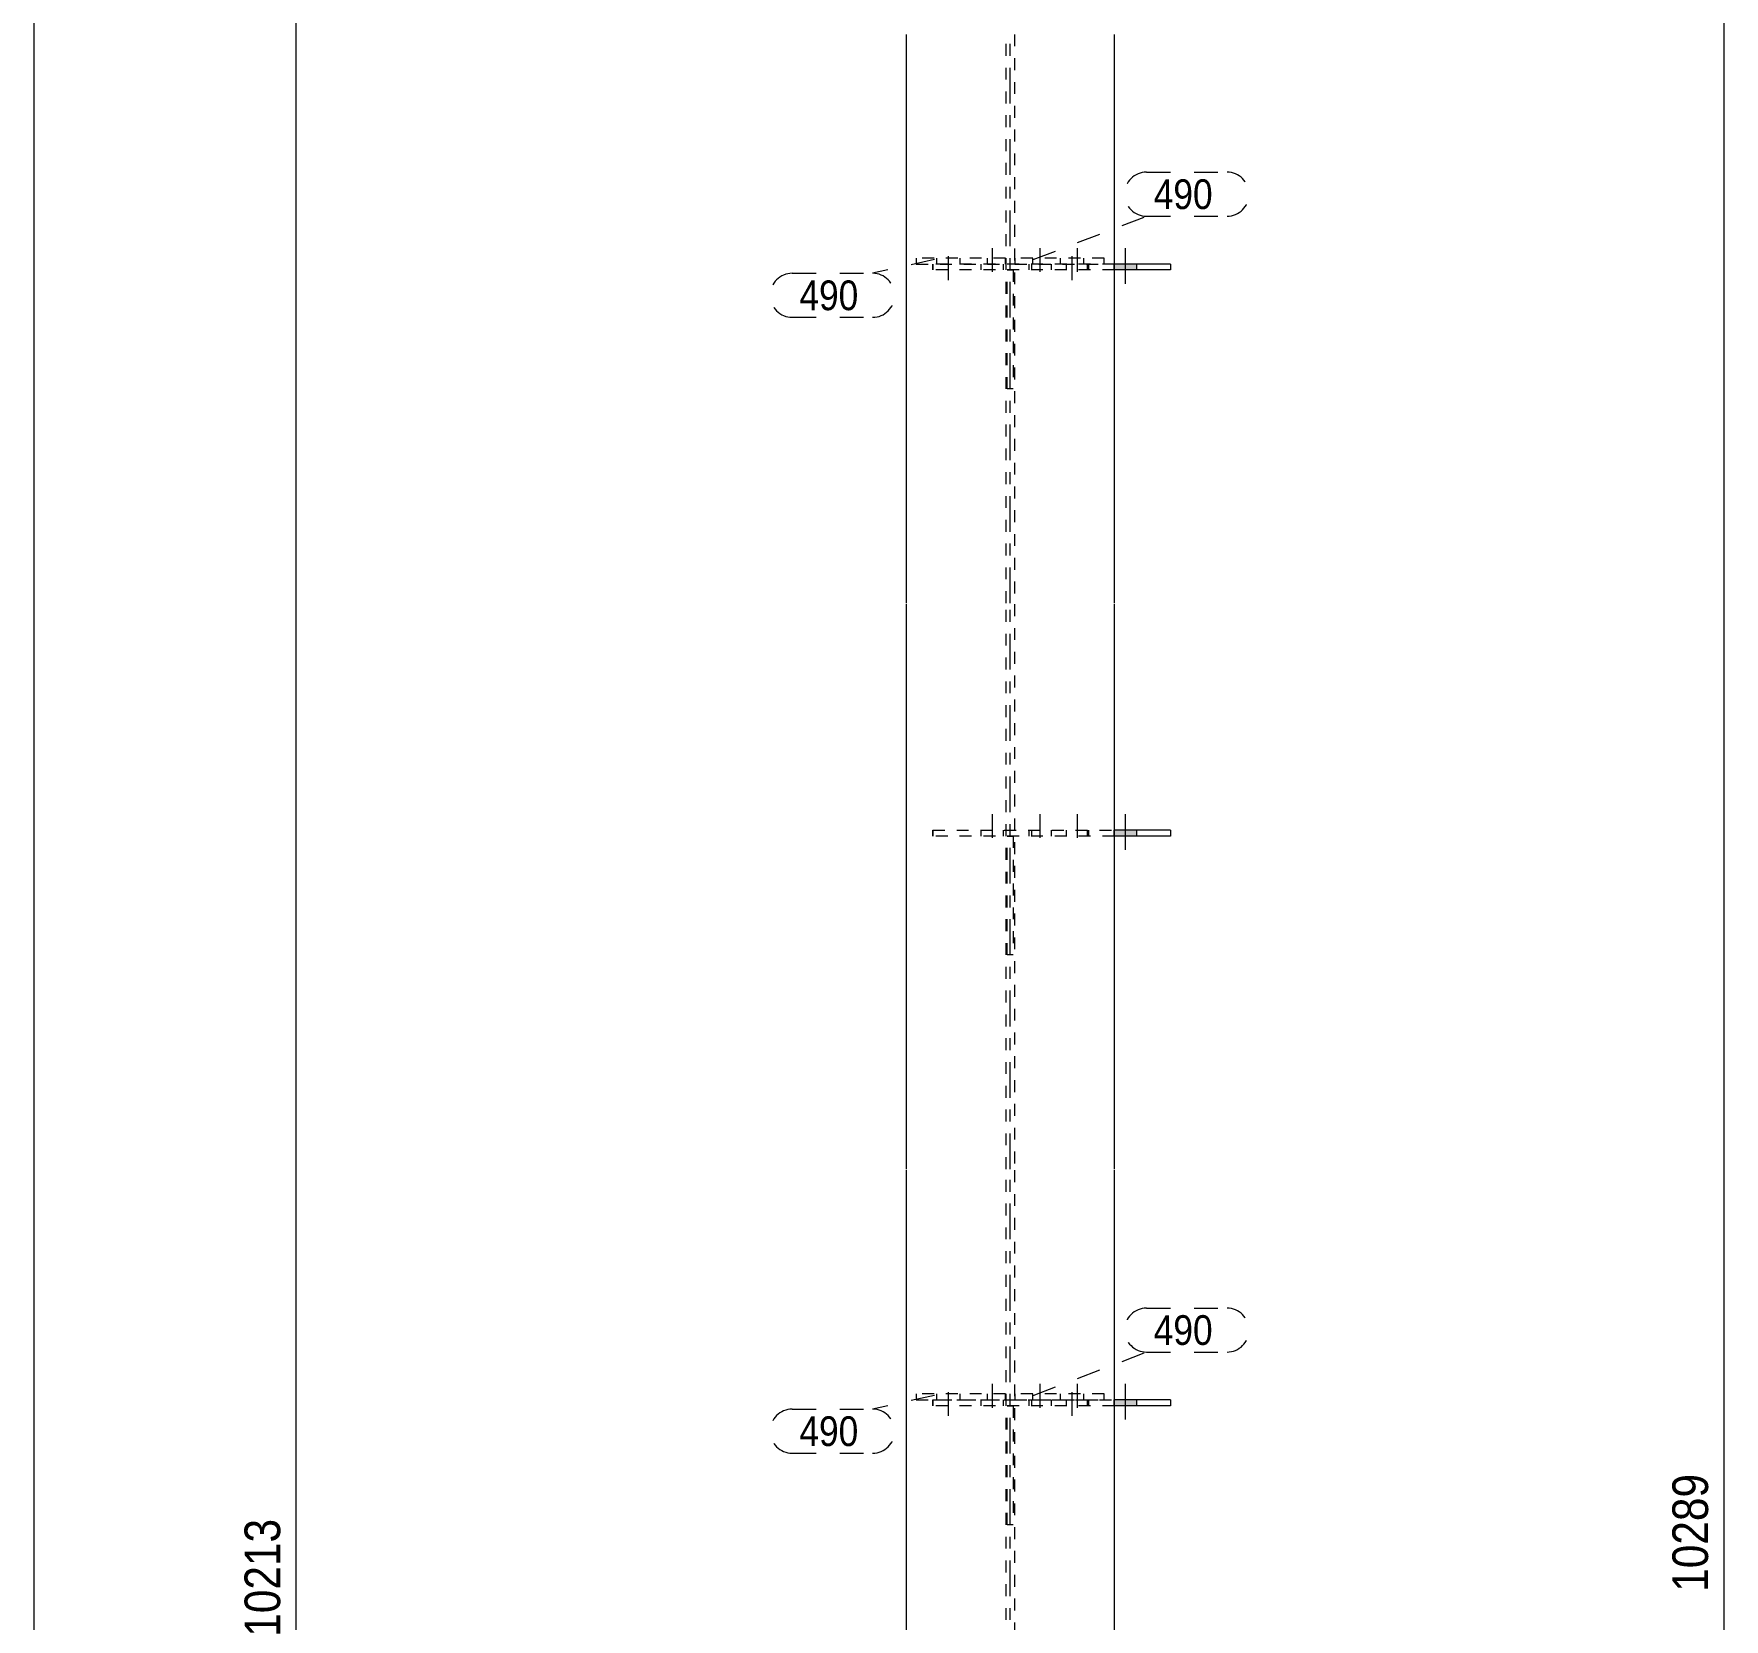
# Model space of a CAD drawing. Header units: millimetres. Extents: x 2 to 825, y 1 to 579.
# Drawn here: x 5 to 147.1, y 292.2 to 425.5 of the extents above; entities that cross this region are included whole.
import ezdxf

# ---------------------------------------------------------------- set-up
doc = ezdxf.new("R2010")
doc.units = ezdxf.units.MM
for name, pattern in [('XKITLINE00', [0]), ('XKITLINE01', [4, 1, -1, 1, -1]), ('XKITLINE02', [4, 2, -2]), ('XKITLINE03', [6, 3, -1, 1, -1])]:
    doc.linetypes.add(name, pattern=pattern)
for name, color, linetype, lineweight in [('Bolt', 3, 'Continuous', 0), ('Dimensions', 7, 'Continuous', 0), ('DrawingSheet', 5, 'Continuous', 0), ('Part', 2, 'Continuous', 0), ('PartMark', 7, 'Continuous', 0)]:
    doc.layers.add(name, color=color, linetype=linetype, lineweight=lineweight)
doc.styles.add('ARIAL', font='ARIAL.TTF')

# ---------------------------------------------------------------- blocks, each defined once
blk = doc.blocks.new('*A66')
at = {"layer": 'Bolt'}
blk.add_hatch(color=3, dxfattribs=at).paths.add_polyline_path([(97.66, 310.65), (97.66, 310.15), (95.78, 310.15), (95.78, 310.65)], flags=17)
at = {"layer": 'Bolt', "color": 3, "linetype": 'XKITLINE02', "lineweight": 0}
for p, q in [((85.54, 311.99), (85.54, 308.99)), ((89.56, 311.99), (89.56, 308.99)), ((92.7, 311.99), (92.7, 308.99)), ((84.6, 310.65), (84.6, 310.15)), ((86.48, 310.65), (86.48, 310.15)), ((88.62, 310.65), (88.62, 310.15)), ((90.5, 310.65), (90.5, 310.15)), ((91.76, 310.65), (91.76, 310.15)), ((93.64, 310.65), (93.64, 310.15))]:
    blk.add_line(p, q, dxfattribs=at)
at = {"layer": 'Bolt', "color": 3, "linetype": 'XKITLINE00', "lineweight": 0}
for p, q in [((96.72, 311.99), (96.72, 308.99)), ((95.78, 310.65), (95.78, 310.15)), ((97.66, 310.65), (97.66, 310.15))]:
    blk.add_line(p, q, dxfattribs=at)
blk = doc.blocks.new('*A67')
at = {"layer": 'Bolt'}
blk.add_hatch(color=3, dxfattribs=at).paths.add_polyline_path([(97.66, 358.55), (97.66, 358.05), (95.78, 358.05), (95.78, 358.55)], flags=17)
at = {"layer": 'Bolt', "color": 3, "linetype": 'XKITLINE02', "lineweight": 0}
for p, q in [((85.54, 359.89), (85.54, 356.89)), ((89.56, 359.89), (89.56, 356.89)), ((92.7, 359.89), (92.7, 356.89)), ((84.6, 358.55), (84.6, 358.05)), ((86.48, 358.55), (86.48, 358.05)), ((88.62, 358.55), (88.62, 358.05)), ((90.5, 358.55), (90.5, 358.05)), ((91.76, 358.55), (91.76, 358.05)), ((93.64, 358.55), (93.64, 358.05))]:
    blk.add_line(p, q, dxfattribs=at)
at = {"layer": 'Bolt', "color": 3, "linetype": 'XKITLINE00', "lineweight": 0}
for p, q in [((96.72, 359.89), (96.72, 356.89)), ((95.78, 358.55), (95.78, 358.05)), ((97.66, 358.55), (97.66, 358.05))]:
    blk.add_line(p, q, dxfattribs=at)
blk = doc.blocks.new('*A68')
at = {"layer": 'Bolt'}
blk.add_hatch(color=3, dxfattribs=at).paths.add_polyline_path([(97.66, 406.13), (97.66, 405.63), (95.78, 405.63), (95.78, 406.13)], flags=17)
at = {"layer": 'Bolt', "color": 3, "linetype": 'XKITLINE02', "lineweight": 0}
for p, q in [((85.54, 407.47), (85.54, 404.47)), ((89.56, 407.47), (89.56, 404.47)), ((92.7, 407.47), (92.7, 404.47)), ((84.6, 406.13), (84.6, 405.63)), ((86.48, 406.13), (86.48, 405.63)), ((88.62, 406.13), (88.62, 405.63)), ((90.5, 406.13), (90.5, 405.63)), ((91.76, 406.13), (91.76, 405.63)), ((93.64, 406.13), (93.64, 405.63))]:
    blk.add_line(p, q, dxfattribs=at)
at = {"layer": 'Bolt', "color": 3, "linetype": 'XKITLINE00', "lineweight": 0}
for p, q in [((96.72, 407.47), (96.72, 404.47)), ((95.78, 406.13), (95.78, 405.63)), ((97.66, 406.13), (97.66, 405.63))]:
    blk.add_line(p, q, dxfattribs=at)
blk = doc.blocks.new('*A69')
at = {"layer": 'Bolt', "color": 3, "linetype": 'XKITLINE02', "lineweight": 0}
for p, q in [((80.88, 310.65), (80.88, 311.15)), ((81.86, 309.3), (81.86, 312.3)), ((82.85, 310.65), (82.85, 311.15))]:
    blk.add_line(p, q, dxfattribs=at)
blk = doc.blocks.new('*A70')
at = {"layer": 'Bolt', "color": 3, "linetype": 'XKITLINE02', "lineweight": 0}
for p, q in [((91.28, 310.65), (91.28, 311.15)), ((92.26, 309.3), (92.26, 312.3)), ((93.25, 310.65), (93.25, 311.15))]:
    blk.add_line(p, q, dxfattribs=at)
blk = doc.blocks.new('*A71')
at = {"layer": 'Bolt', "color": 3, "linetype": 'XKITLINE02', "lineweight": 0}
for p, q in [((81.86, 404.78), (81.86, 407.78)), ((80.88, 406.13), (80.88, 406.63)), ((82.85, 406.13), (82.85, 406.63))]:
    blk.add_line(p, q, dxfattribs=at)
blk = doc.blocks.new('*A72')
at = {"layer": 'Bolt', "color": 3, "linetype": 'XKITLINE02', "lineweight": 0}
for p, q in [((92.26, 404.78), (92.26, 407.78)), ((91.28, 406.13), (91.28, 406.63)), ((93.25, 406.13), (93.25, 406.63))]:
    blk.add_line(p, q, dxfattribs=at)
blk = doc.blocks.new('*A75')
at = {"layer": 'Part', "color": 2, "linetype": 'XKITLINE00', "lineweight": 0}
for p, q in [((78.31, 425.43), (78.31, 377.63)), ((95.81, 425.43), (95.81, 377.63)), ((78.31, 377.53), (78.31, 330.05)), ((95.81, 377.53), (95.81, 330.05)), ((78.31, 329.95), (78.31, 282.15)), ((95.81, 329.95), (95.81, 282.15))]:
    blk.add_line(p, q, dxfattribs=at)
at = {"layer": 'Part', "color": 7, "linetype": 'XKITLINE01', "lineweight": 0}
for p, q in [((86.71, 377.63), (86.71, 425.43)), ((87.41, 425.43), (87.41, 377.63)), ((86.71, 330.05), (86.71, 377.53)), ((87.41, 377.53), (87.41, 330.05)), ((86.71, 282.15), (86.71, 329.95)), ((87.41, 329.95), (87.41, 282.15))]:
    blk.add_line(p, q, dxfattribs=at)
at = {"layer": 'Part', "color": 7, "linetype": 'XKITLINE03', "lineweight": 0}
for p, q in [((87.06, 377.63), (87.06, 425.43)), ((87.06, 330.05), (87.06, 377.53)), ((87.06, 282.15), (87.06, 329.95))]:
    blk.add_line(p, q, dxfattribs=at)
blk = doc.blocks.new('*A89')
at = {"layer": 'Part', "color": 7, "linetype": 'XKITLINE01', "lineweight": 0}
for p, q in [((86.81, 310.15), (87.31, 310.15)), ((86.81, 300.15), (86.81, 310.15)), ((86.81, 310.15), (87.31, 310.15)), ((87.31, 310.15), (87.31, 300.15)), ((87.31, 300.15), (86.81, 300.15))]:
    blk.add_line(p, q, dxfattribs=at)
blk = doc.blocks.new('*A90')
at = {"layer": 'Part', "color": 7, "linetype": 'XKITLINE01', "lineweight": 0}
for p, q in [((80.56, 310.65), (80.56, 310.15)), ((80.56, 310.15), (80.56, 310.65)), ((80.56, 310.65), (95.81, 310.65)), ((95.81, 310.15), (80.56, 310.15)), ((88.89, 310.15), (88.89, 310.65)), ((93.56, 310.65), (93.56, 310.15)), ((93.56, 310.15), (93.56, 310.65))]:
    blk.add_line(p, q, dxfattribs=at)
at = {"layer": 'Part', "color": 2, "linetype": 'XKITLINE00', "lineweight": 0}
for p, q in [((100.52, 310.65), (95.81, 310.65)), ((100.52, 310.15), (95.81, 310.15)), ((100.52, 310.65), (100.52, 310.15))]:
    blk.add_line(p, q, dxfattribs=at)
blk = doc.blocks.new('*A91')
at = {"layer": 'Part', "color": 7, "linetype": 'XKITLINE01', "lineweight": 0}
for p, q in [((86.81, 358.05), (87.31, 358.05)), ((86.81, 348.05), (86.81, 358.05)), ((86.81, 358.05), (87.31, 358.05)), ((87.31, 358.05), (87.31, 348.05)), ((87.31, 348.05), (86.81, 348.05))]:
    blk.add_line(p, q, dxfattribs=at)
blk = doc.blocks.new('*A92')
at = {"layer": 'Part', "color": 7, "linetype": 'XKITLINE01', "lineweight": 0}
for p, q in [((80.56, 358.55), (80.56, 358.05)), ((80.56, 358.05), (80.56, 358.55)), ((80.56, 358.55), (95.81, 358.55)), ((95.81, 358.05), (80.56, 358.05)), ((88.89, 358.05), (88.89, 358.55)), ((93.56, 358.55), (93.56, 358.05)), ((93.56, 358.05), (93.56, 358.55))]:
    blk.add_line(p, q, dxfattribs=at)
at = {"layer": 'Part', "color": 2, "linetype": 'XKITLINE00', "lineweight": 0}
for p, q in [((100.52, 358.55), (95.81, 358.55)), ((100.52, 358.05), (95.81, 358.05)), ((100.52, 358.55), (100.52, 358.05))]:
    blk.add_line(p, q, dxfattribs=at)
blk = doc.blocks.new('*A93')
at = {"layer": 'Part', "color": 7, "linetype": 'XKITLINE01', "lineweight": 0}
for p, q in [((86.81, 405.63), (87.31, 405.63)), ((86.81, 395.63), (86.81, 405.63)), ((86.81, 405.63), (87.31, 405.63)), ((87.31, 405.63), (87.31, 395.63)), ((87.31, 395.63), (86.81, 395.63))]:
    blk.add_line(p, q, dxfattribs=at)
blk = doc.blocks.new('*A94')
at = {"layer": 'Part', "color": 7, "linetype": 'XKITLINE01', "lineweight": 0}
for p, q in [((80.56, 405.63), (80.56, 406.13)), ((80.56, 406.13), (80.56, 405.63)), ((95.81, 406.13), (80.56, 406.13)), ((95.81, 405.63), (80.56, 405.63)), ((88.89, 405.63), (88.89, 406.13)), ((93.56, 406.13), (93.56, 405.63)), ((93.56, 405.63), (93.56, 406.13))]:
    blk.add_line(p, q, dxfattribs=at)
at = {"layer": 'Part', "color": 2, "linetype": 'XKITLINE00', "lineweight": 0}
for p, q in [((100.52, 406.13), (95.81, 406.13)), ((100.52, 405.63), (95.81, 405.63)), ((100.52, 406.13), (100.52, 405.63))]:
    blk.add_line(p, q, dxfattribs=at)
blk = doc.blocks.new('*A95')
at = {"layer": 'Part', "color": 7, "linetype": 'XKITLINE01', "lineweight": 0}
for p, q in [((86.66, 311.15), (79.16, 311.15)), ((79.16, 311.15), (79.16, 310.65)), ((85.16, 310.65), (85.16, 311.15)), ((86.66, 310.65), (86.66, 311.15)), ((79.16, 310.65), (86.66, 310.65))]:
    blk.add_line(p, q, dxfattribs=at)
blk = doc.blocks.new('*A96')
at = {"layer": 'Part', "color": 7, "linetype": 'XKITLINE01', "lineweight": 0}
for p, q in [((94.96, 311.15), (87.46, 311.15)), ((87.46, 311.15), (87.46, 310.65)), ((88.96, 310.65), (88.96, 311.15)), ((94.96, 310.65), (94.96, 311.15)), ((87.46, 310.65), (94.96, 310.65))]:
    blk.add_line(p, q, dxfattribs=at)
blk = doc.blocks.new('*A99')
at = {"layer": 'Part', "color": 7, "linetype": 'XKITLINE01', "lineweight": 0}
for p, q in [((86.66, 406.63), (79.16, 406.63)), ((79.16, 406.63), (79.16, 406.13)), ((85.16, 406.13), (85.16, 406.63)), ((86.66, 406.13), (86.66, 406.63)), ((79.16, 406.13), (86.66, 406.13))]:
    blk.add_line(p, q, dxfattribs=at)
blk = doc.blocks.new('*A100')
at = {"layer": 'Part', "color": 7, "linetype": 'XKITLINE01', "lineweight": 0}
for p, q in [((94.96, 406.63), (87.46, 406.63)), ((87.46, 406.63), (87.46, 406.13)), ((88.96, 406.13), (88.96, 406.63)), ((94.96, 406.13), (94.96, 406.63)), ((87.46, 406.13), (94.96, 406.13))]:
    blk.add_line(p, q, dxfattribs=at)
blk = doc.blocks.new('*A153')
at = {"layer": 'DrawingSheet', "color": 5, "linetype": 'XKITLINE00', "lineweight": 0}
blk.add_line((5, 579), (5, 5), dxfattribs=at)
blk = doc.blocks.new('*A248')
at = {"layer": 'Dimensions', "color": 7, "linetype": 'XKITLINE00', "lineweight": 0}
blk.add_line((27.06, 149.07), (27.06, 443.53), dxfattribs=at)
at = {"layer": 'Dimensions', "color": 3, "style": 'ARIAL', "width": 0.85}
blk.add_text('10213', height=3, rotation=90.0002, dxfattribs=at).set_placement((25.71, 290.74))
blk = doc.blocks.new('*A252')
at = {"layer": 'Dimensions', "color": 7, "linetype": 'XKITLINE00', "lineweight": 0}
blk.add_line((147.06, 149.07), (147.06, 451.1), dxfattribs=at)
at = {"layer": 'Dimensions', "color": 3, "style": 'ARIAL', "width": 0.85}
blk.add_text('10289', height=3, rotation=90.0002, dxfattribs=at).set_placement((145.71, 294.52))
blk = doc.blocks.new('*A259')
at = {"layer": 'PartMark', "color": 7, "linetype": 'XKITLINE02', "lineweight": 0}
for p, q in [((98.52, 413.85), (105.28, 413.85)), ((88.99, 406.5), (98.52, 410.15)), ((98.52, 410.15), (105.28, 410.15))]:
    blk.add_line(p, q, dxfattribs=at)
for centre, start, end in [((98.52, 412), 90, 270), ((105.28, 412), 270, 90)]:
    blk.add_arc(centre, 1.85, start, end, dxfattribs=at)
at = {"layer": 'PartMark', "color": 3, "style": 'ARIAL', "width": 0.85}
blk.add_text('490', height=2.5, dxfattribs=at).set_placement((99.12, 410.75))
blk = doc.blocks.new('*A260')
at = {"layer": 'PartMark', "color": 7, "linetype": 'XKITLINE02', "lineweight": 0}
for p, q in [((80.69, 406.5), (75.5, 405.35)), ((68.74, 405.35), (75.5, 405.35)), ((68.74, 401.65), (75.5, 401.65))]:
    blk.add_line(p, q, dxfattribs=at)
for centre, start, end in [((68.74, 403.5), 90, 270), ((75.5, 403.5), 270, 90)]:
    blk.add_arc(centre, 1.85, start, end, dxfattribs=at)
at = {"layer": 'PartMark', "color": 3, "style": 'ARIAL', "width": 0.85}
blk.add_text('490', height=2.5, dxfattribs=at).set_placement((69.34, 402.25))
blk = doc.blocks.new('*A263')
at = {"layer": 'PartMark', "color": 7, "linetype": 'XKITLINE02', "lineweight": 0}
for p, q in [((98.52, 318.37), (105.28, 318.37)), ((88.99, 311.02), (98.52, 314.67)), ((98.52, 314.67), (105.28, 314.67))]:
    blk.add_line(p, q, dxfattribs=at)
for centre, start, end in [((98.52, 316.52), 90, 270), ((105.28, 316.52), 270, 90)]:
    blk.add_arc(centre, 1.85, start, end, dxfattribs=at)
at = {"layer": 'PartMark', "color": 3, "style": 'ARIAL', "width": 0.85}
blk.add_text('490', height=2.5, dxfattribs=at).set_placement((99.12, 315.27))
blk = doc.blocks.new('*A264')
at = {"layer": 'PartMark', "color": 7, "linetype": 'XKITLINE02', "lineweight": 0}
for p, q in [((68.74, 309.87), (75.5, 309.87)), ((80.69, 311.02), (75.5, 309.87)), ((68.74, 306.17), (75.5, 306.17))]:
    blk.add_line(p, q, dxfattribs=at)
for centre, start, end in [((68.74, 308.02), 90, 270), ((75.5, 308.02), 270, 90)]:
    blk.add_arc(centre, 1.85, start, end, dxfattribs=at)
at = {"layer": 'PartMark', "color": 3, "style": 'ARIAL', "width": 0.85}
blk.add_text('490', height=2.5, dxfattribs=at).set_placement((69.34, 306.77))

msp = doc.modelspace()

# ---------------------------------------------------------------- block references
at = {"lineweight": 0}
for name in ['*A153', '*A252', '*A248', '*A259', '*A71', '*A72', '*A260', '*A99', '*A68', '*A100', '*A94', '*A93', '*A67', '*A92', '*A91', '*A263', '*A95', '*A69', '*A66', '*A96', '*A70', '*A264', '*A90', '*A89']:
    msp.add_blockref(name, (0, 0), dxfattribs=at)
at = {"layer": 'Part', "lineweight": 0}
msp.add_blockref('*A75', (0, 0), dxfattribs=at)

doc.saveas('drawing.dxf')
